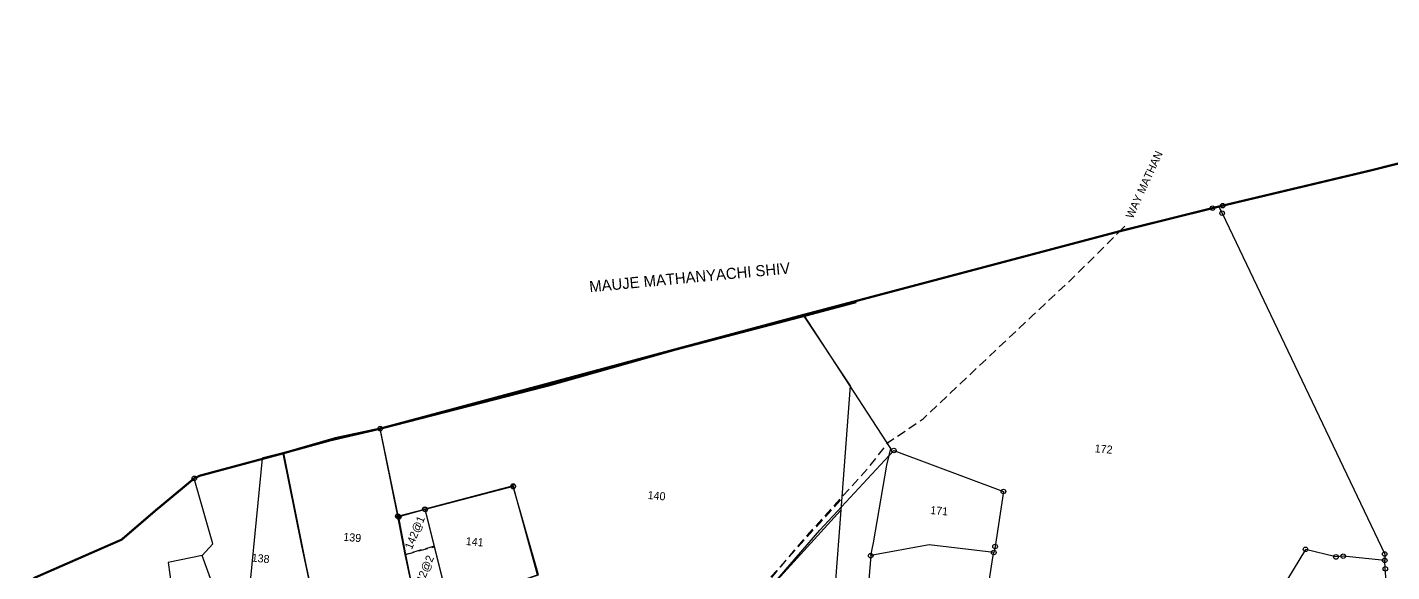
# Model space of a CAD drawing. Header units: metres. Extents: x 260749 to 262740, y 2161314 to 2163084.
# Drawn here: x 261477 to 262232, y 2162770 to 2163071 of the extents above; entities that cross this region are included whole.
import ezdxf

# ---------------------------------------------------------------- set-up
doc = ezdxf.new("R2010")
doc.units = ezdxf.units.M
doc.linetypes.add('DASHED', pattern=[0.75, 0.5, -0.25])
for name, color, linetype in [('LINE_FOOTPATH', 1, 'DASHED'), ('OFF', 1, 'Continuous'), ('POLY_PARCEL', 6, 'Continuous'), ('POLY_SUBPARCEL', 6, 'DASHED'), ('SYM_STONE', 1, 'Continuous'), ('TEXT_MAPOUT', 7, 'Continuous'), ('TEXT_PARCEL', 7, 'Continuous'), ('V_BOUND_LINE', 7, 'Continuous')]:
    doc.layers.add(name, color=color, linetype=linetype)
doc.styles.add('TEXT_MAP', font='', dxfattribs={"height": 1.8})
doc.styles.get('TEXT_MAP').set_extended_font_data('Kruti Dev 050')

# ---------------------------------------------------------------- blocks, each defined once
blk = doc.blocks.new('STONE')
at = {"layer": 'SYM_STONE'}
blk.add_circle((0, 0), 0.511, dxfattribs=at)

msp = doc.modelspace()

# ---------------------------------------------------------------- linework, layer by layer
msp.add_line((261672.76, 2162851.54), (261672.76, 2162851.54))
msp.add_line((261672.76, 2162851.54), (261672.76, 2162851.54))
msp.add_line((261672.76, 2162851.54), (261672.76, 2162851.54))
at = {"layer": 'LINE_FOOTPATH', "ltscale": 10, "flags": 128}
for points in [[(262082.07, 2162958.3), (262084.8, 2162961.01)], [(261789.74, 2162635.8), (261817.34, 2162679.55), (261828.21, 2162696.89), (261830.26, 2162700.15), (261888.27, 2162765.25), (261908.99, 2162789.95), (261942.29, 2162826.71), (261954.07, 2162841.54), (261973.15, 2162854.42), (262033.48, 2162911.36), (262056.41, 2162932.79), (262082.07, 2162958.3)], [(261927.49, 2162809.47), (261889.12, 2162767.08), (261875.07, 2162748.47), (261855.66, 2162729.39), (261842.46, 2162714.39), (261829.35, 2162698.83), (261828.62, 2162697.84), (261827.88, 2162696.84), (261822.11, 2162689), (261812.77, 2162671.41), (261802.19, 2162654.51), (261781.17, 2162624.24), (261768.91, 2162605.47), (261758.52, 2162587.33), (261730.39, 2162543.25)]]:
    msp.add_lwpolyline(points, dxfattribs=at)
at = {"layer": 'OFF'}
for points in [[(261932.78, 2162872.75), (261927.55, 2162803.86)], [(261597.86, 2162732.4), (261607.53, 2162832.5)], [(261927.55, 2162803.86), (261921.35, 2162721.15)]]:
    msp.add_lwpolyline(points, dxfattribs=at)
at = {"layer": 'POLY_PARCEL'}
for points in [[(262136.73, 2162971.91), (262136.98, 2162971.42), (262138.64, 2162968.23), (262228.59, 2162779.6), (262228.6, 2162776.07)], [(261907.08, 2162911.31), (261932.78, 2162872.75)], [(261954.46, 2162834.21), (261955.18, 2162837.3), (261955.18, 2162837.3), (261955.35, 2162838.02), (261907.14, 2162911.98)], [(261682.89, 2162800.06), (261682.88, 2162800.07), (261672.71, 2162848.98)], [(261682.48, 2162800.54), (261672.71, 2162848.97)], [(261618.8, 2162835.32), (261628.97, 2162785.12), (261638.99, 2162738.43)], [(261619.18, 2162835.37), (261631.72, 2162772.67), (261639.41, 2162738.23)], [(261828.9, 2162696.45), (261833.76, 2162700.14), (261870.26, 2162739.82), (261915.97, 2162792.85), (261954.46, 2162834.21)], [(261944.17, 2162778.7), (261945.75, 2162785.86), (261953.1, 2162828.81), (261954.46, 2162834.21)], [(261954.46, 2162834.21), (261956.97, 2162836.88), (262017.59, 2162814.18), (262012.97, 2162783.76), (262012.23, 2162780.46)], [(261574.22, 2162778.76), (261580.04, 2162785.3), (261569.84, 2162821.48)], [(261736.28, 2162745.03), (261731.19, 2162758.31), (261759.82, 2162768.16), (261746.31, 2162817.27), (261697.42, 2162804.43)], [(261735.74, 2162744.47), (261731.18, 2162758.39), (261760.29, 2162768.03), (261746.28, 2162816.88), (261697.64, 2162804.27)], [(261682.48, 2162800.54), (261697.42, 2162804.43)], [(261697.64, 2162804.27), (261683.02, 2162800.1), (261682.89, 2162800.06)], [(261697.42, 2162804.43), (261702.57, 2162783.95)], [(261702.78, 2162783.65), (261697.64, 2162804.27)], [(261927.55, 2162803.86), (261831.08, 2162697.7)], [(261686.59, 2162779.27), (261682.48, 2162800.54)], [(261682.89, 2162800.06), (261686.77, 2162779.35)], [(261692.07, 2162753.53), (261686.59, 2162779.27)], [(261686.77, 2162779.35), (261691.88, 2162753.53)], [(261702.57, 2162783.95), (261708.75, 2162759.31)], [(261708.84, 2162759.23), (261702.78, 2162783.65)], [(262012.23, 2162780.46), (261976.51, 2162784.6), (261944.17, 2162778.7)], [(262009.87, 2162765.6), (262011.69, 2162777.69), (262012.23, 2162780.46)], [(262228.6, 2162776.07), (262205.63, 2162778.37), (262201.59, 2162777.99), (262184.74, 2162782.18), (262174.73, 2162765.63), (262078.42, 2162741.48), (262074.57, 2162741.41), (262073.58, 2162733.29), (262072.37, 2162724.83)], [(261574.22, 2162778.76), (261555.38, 2162774.98), (261558.1, 2162754.98), (261581.18, 2162759.44)], [(261581.18, 2162759.44), (261574.22, 2162778.76)], [(261944.17, 2162778.7), (261941.13, 2162740.59), (261941.13, 2162740.59)], [(262231.34, 2162741.54), (262228.93, 2162771.43), (262228.6, 2162776.07)]]:
    msp.add_lwpolyline(points, dxfattribs=at)
at = {"layer": 'POLY_SUBPARCEL', "ltscale": 10}
for points in [[(261702.57, 2162783.95), (261686.59, 2162779.27)], [(261686.77, 2162779.35), (261702.78, 2162783.65)]]:
    msp.add_lwpolyline(points, dxfattribs=at)
at = {"layer": 'V_BOUND_LINE', "const_width": 1.23}
for points in [[(262136.73, 2162971.91), (262138.93, 2162972.43), (262220.92, 2162991.93), (262382.82, 2163032.68), (262450.06, 2163050.77), (262525.63, 2163070.44), (262530.4, 2163070.54)], [(262082.07, 2162958.3), (262133.33, 2162971.06), (262136.73, 2162971.91)], [(261907.14, 2162911.98), (262082.07, 2162958.3)], [(261936.26, 2162919.08), (261907.08, 2162911.31)], [(261672.71, 2162848.97), (261907.14, 2162911.98)], [(261907.08, 2162911.31), (261836.15, 2162892.77), (261767.14, 2162873.23), (261672.71, 2162848.98)], [(261618.8, 2162835.32), (261645.36, 2162842.6), (261672.71, 2162848.97)], [(261672.71, 2162848.98), (261647.99, 2162843.71), (261619.18, 2162835.37)], [(261619.18, 2162835.37), (261572.78, 2162822.9), (261569.84, 2162821.48)], [(261607.53, 2162832.5), (261618.8, 2162835.32)], [(261569.84, 2162821.48), (261548.34, 2162803.62), (261529.63, 2162787.55), (261481.74, 2162766.56), (261478.05, 2162764.09)]]:
    msp.add_lwpolyline(points, dxfattribs=at)

# ---------------------------------------------------------------- block references
at = {"layer": 'SYM_STONE'}
for p, xscale, yscale, zscale, rotation in [((262133.33, 2162971.06), 2.46112052136841, 2.46112052136841, 2.46112052136841, 355.0757096183369), ((262138.64, 2162968.23), 2.46112052136841, 2.46112052136841, 2.46112052136841, 355.0757096183369), ((262138.93, 2162972.43), 2.46112052136841, 2.46112052136841, 2.46112052136841, 355.0757096183369), ((261672.71, 2162848.98), 2.456160940353191, 2.456160940353191, 2.456160940353191, 354.3331504470056), ((261672.71, 2162848.97), 2.46112052136841, 2.46112052136841, 2.46112052136841, 355.0757096183369), ((261956.97, 2162836.88), 2.46112052136841, 2.46112052136841, 2.46112052136841, 355.0757096183369), ((261569.84, 2162821.48), 2.456160940353191, 2.456160940353191, 2.456160940353191, 354.3331504470056), ((261746.28, 2162816.88), 2.456160940353191, 2.456160940353191, 2.456160940353191, 354.3331504470056), ((261746.31, 2162817.27), 2.46112052136841, 2.46112052136841, 2.46112052136841, 355.0757096183369), ((262017.59, 2162814.18), 2.46112052136841, 2.46112052136841, 2.46112052136841, 355.0757096183369), ((261682.48, 2162800.54), 2.46112052136841, 2.46112052136841, 2.46112052136841, 355.0757096183369), ((261697.42, 2162804.43), 2.46112052136841, 2.46112052136841, 2.46112052136841, 355.0757096183369), ((261697.64, 2162804.27), 2.456160940353191, 2.456160940353191, 2.456160940353191, 354.3331504470056), ((261683.02, 2162800.1), 2.456160940353191, 2.456160940353191, 2.456160940353191, 354.3331504470056), ((261944.17, 2162778.7), 2.46112052136841, 2.46112052136841, 2.46112052136841, 355.0757096183369), ((262012.23, 2162780.46), 2.46112052136841, 2.46112052136841, 2.46112052136841, 355.0757096183369), ((262012.97, 2162783.76), 2.46112052136841, 2.46112052136841, 2.46112052136841, 355.0757096183369), ((262184.74, 2162782.18), 2.46112052136841, 2.46112052136841, 2.46112052136841, 355.0757096183369), ((262201.59, 2162777.99), 2.46112052136841, 2.46112052136841, 2.46112052136841, 355.0757096183369), ((262205.63, 2162778.37), 2.46112052136841, 2.46112052136841, 2.46112052136841, 355.0757096183369), ((262228.59, 2162779.6), 2.46112052136841, 2.46112052136841, 2.46112052136841, 355.0757096183369), ((262228.6, 2162776.07), 2.46112052136841, 2.46112052136841, 2.46112052136841, 355.0757096183369), ((262228.93, 2162771.43), 2.46112052136841, 2.46112052136841, 2.46112052136841, 355.0757096183369)]:
    msp.add_blockref('STONE', p, dxfattribs=dict(at, xscale=xscale, yscale=yscale, zscale=zscale, rotation=rotation))

# ---------------------------------------------------------------- texts
at = {"layer": 'TEXT_MAPOUT'}
for s, height, rotation, p in [('WAY MATHAN', 4.43, 65.29547, (262089.09, 2162964.89)), ('MAUJE MATHANYACHI SHIV', 6.1528, 5.36835, (261788.72, 2162924.47))]:
    msp.add_text(s, height=height, rotation=rotation, dxfattribs=at).set_placement(p)
at = {"layer": 'TEXT_PARCEL', "style": 'TEXT_MAP'}
for s, height, rotation, p in [('172', 4.43, 355.07571, (262067.93, 2162835.92)), ('140', 4.43, 355.07571, (261820.57, 2162810.08)), ('171', 4.43, 355.07571, (261976.96, 2162801.75)), ('142@1', 4.43, 67.31869, (261690.19, 2162781.75)), ('139', 4.43, 355.07571, (261652.16, 2162786.98)), ('141', 4.43, 355.07571, (261719.92, 2162784.59)), ('138', 4.421, 354.33315, (261601.44, 2162775.47)), ('142@2', 4.43, 67.24446, (261695.23, 2162759.99))]:
    msp.add_text(s, height=height, rotation=rotation, dxfattribs=at).set_placement(p)

doc.saveas('drawing.dxf')
